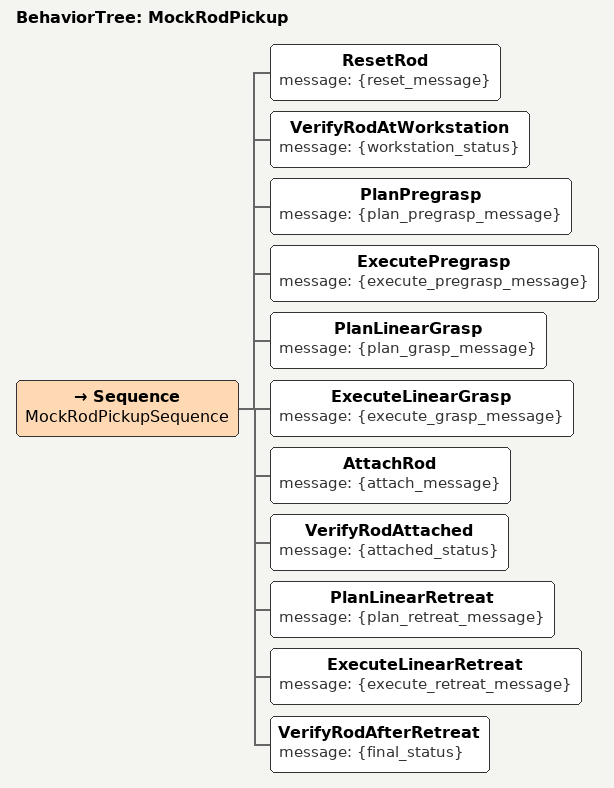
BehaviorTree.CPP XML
<?xml version="1.0" encoding="UTF-8"?>
<root BTCPP_format="4" main_tree_to_execute="MockRodPickup">
  <BehaviorTree ID="MockRodPickup">
    <Sequence name="MockRodPickupSequence">
      <ResetRod message="{reset_message}"/>
      <VerifyRodAtWorkstation message="{workstation_status}"/>
      <PlanPregrasp message="{plan_pregrasp_message}"/>
      <ExecutePregrasp message="{execute_pregrasp_message}"/>
      <PlanLinearGrasp message="{plan_grasp_message}"/>
      <ExecuteLinearGrasp message="{execute_grasp_message}"/>
      <AttachRod message="{attach_message}"/>
      <VerifyRodAttached message="{attached_status}"/>
      <PlanLinearRetreat message="{plan_retreat_message}"/>
      <ExecuteLinearRetreat message="{execute_retreat_message}"/>
      <VerifyRodAfterRetreat message="{final_status}"/>
    </Sequence>
  </BehaviorTree>
</root>
